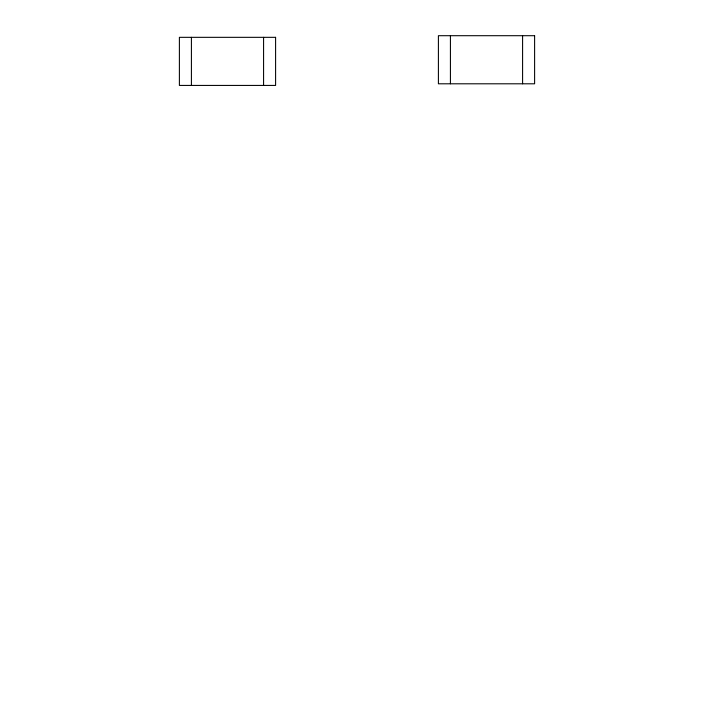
<?xml version="1.0" encoding="UTF-8"?>
<svg xmlns="http://www.w3.org/2000/svg" width="714" height="714" viewBox="0 0 714 714"><rect width="100%" height="100%" fill="white"/><g stroke="black" fill="none" stroke-linecap="round" stroke-linejoin="round"><path stroke-width="1.07" d="M522.586 35.7L522.586 83.797M450.427 35.7L450.427 83.797M263.573 37.333L263.573 85.43M191.414 37.333L191.414 85.43M534.607 35.7L438.405 35.7L438.405 83.797L534.607 83.797L534.607 35.7M275.595 37.333L179.392 37.333L179.392 85.43L275.595 85.43L275.595 37.333"/></g></svg>
